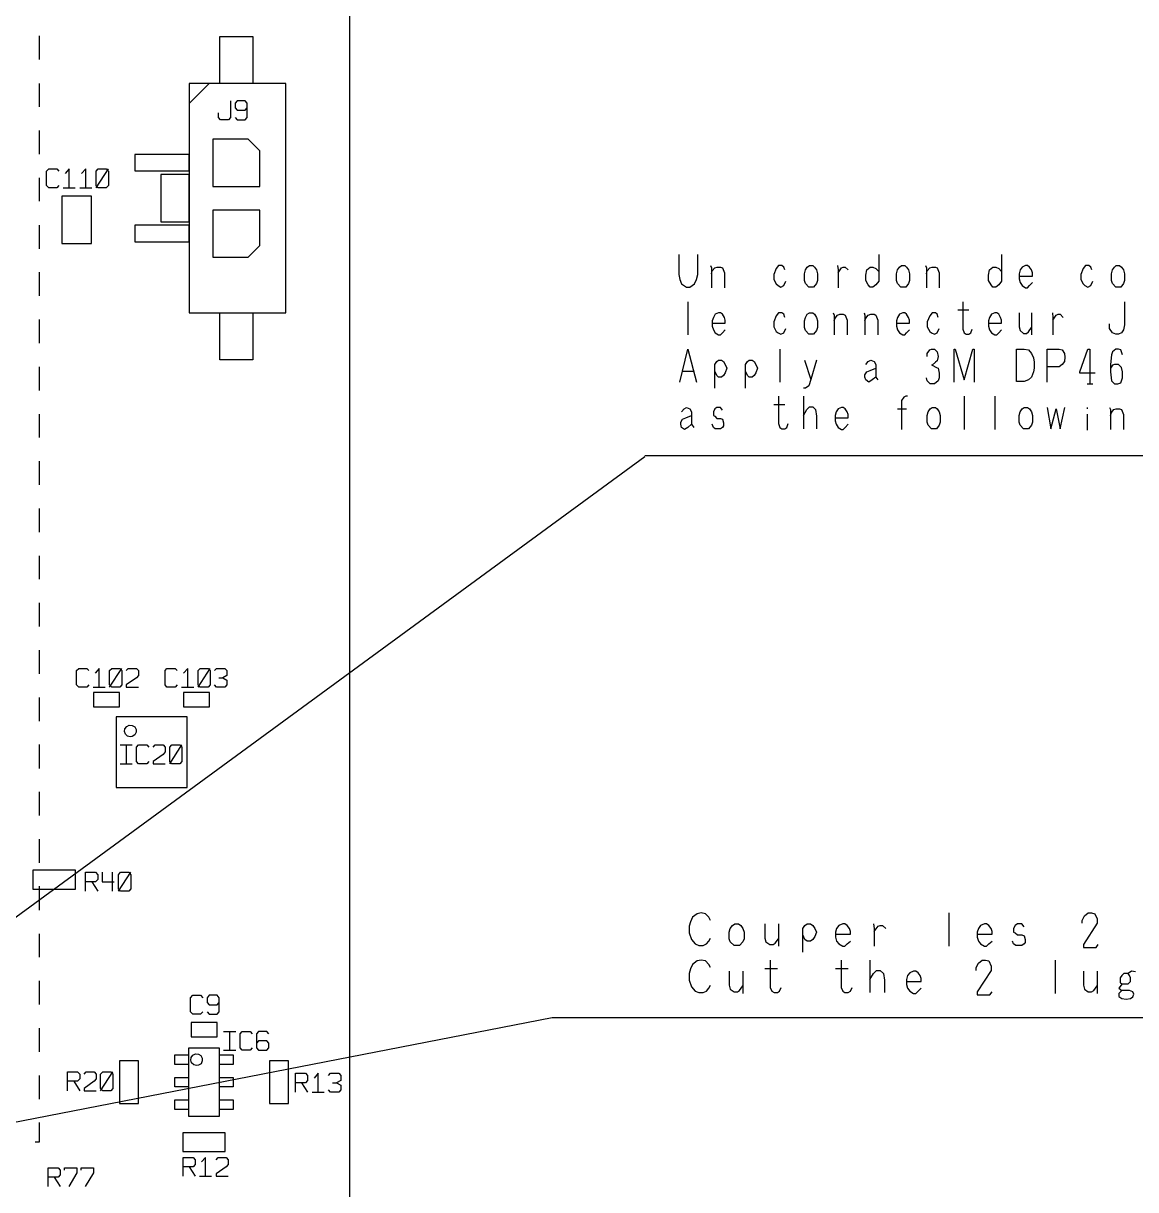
# Model space of a CAD drawing. Extents: x -228 to 961, y -124 to 716.
# Drawn here: x 231.7 to 364.9, y 229.7 to 369.4 of the extents above; entities that cross this region are included whole.
import ezdxf

# ---------------------------------------------------------------- set-up
doc = ezdxf.new("R2010")
doc.units = 0
doc.layers.add('1', color=1, linetype='CONTINUOUS')

msp = doc.modelspace()

# ---------------------------------------------------------------- linework, layer by layer
at = {"layer": '1'}
for p, q in [((270.75, 509.27), (270.75, -2.83)), ((233.55, 367.85), (233.55, 365.02)), ((255.2, 362.15), (255.2, 367.8)), ((255.2, 367.8), (259.15, 367.8)), ((259.15, 367.8), (259.15, 362.15)), ((233.55, 362.17), (233.55, 359.35)), ((263.12, 362.15), (251.52, 362.15)), ((251.52, 362.15), (251.52, 334.7)), ((251.52, 359.75), (253.92, 362.15)), ((259.15, 362.15), (255.2, 362.15)), ((263.12, 334.7), (263.12, 362.15)), ((256.5, 360.08), (256.5, 358.1)), ((257.27, 360.08), (257.02, 359.8)), ((257.02, 359.8), (257.02, 359.23)), ((257.02, 359.23), (257.27, 358.95)), ((258.25, 360.08), (257.27, 360.08)), ((258.47, 359.8), (258.25, 360.08)), ((258.25, 358.95), (258.47, 359.23)), ((258.47, 358.1), (258.47, 359.8)), ((255.05, 358.1), (255.05, 358.65)), ((255.3, 357.8), (255.05, 358.1)), ((256.25, 357.8), (255.3, 357.8)), ((256.5, 358.1), (256.25, 357.8)), ((257.02, 358.1), (257.27, 357.8)), ((257.27, 358.95), (258.25, 358.95)), ((257.27, 357.8), (258.25, 357.8)), ((258.25, 357.8), (258.47, 358.1)), ((233.55, 356.52), (233.55, 353.7)), ((258.6, 355.5), (254.35, 355.5)), ((254.35, 355.5), (254.35, 349.83)), ((260, 354.08), (258.6, 355.5)), ((251.52, 353.65), (245, 353.65)), ((245, 353.65), (245, 351.68)), ((251.52, 351.68), (251.52, 353.65)), ((260, 349.83), (260, 354.08)), ((233.55, 350.87), (233.55, 348.05)), ((234.45, 351.65), (234.7, 351.93)), ((234.45, 349.95), (234.45, 351.65)), ((234.7, 351.93), (235.67, 351.93)), ((235.67, 351.93), (235.9, 351.65)), ((237.15, 351.93), (236.67, 351.38)), ((237.15, 349.68), (237.15, 351.93)), ((239.15, 351.93), (238.65, 351.38)), ((239.15, 349.68), (239.15, 351.93)), ((240.4, 351.65), (240.62, 351.93)), ((240.4, 349.68), (241.85, 351.93)), ((240.4, 349.95), (240.4, 351.65)), ((240.62, 351.93), (241.6, 351.93)), ((241.6, 351.93), (241.85, 351.65)), ((241.85, 351.65), (241.85, 349.95)), ((245, 351.68), (251.52, 351.68)), ((251.52, 351.25), (248.12, 351.25)), ((248.12, 351.25), (248.12, 345.6)), ((251.52, 345.6), (251.52, 351.25)), ((234.7, 349.68), (234.45, 349.95)), ((235.67, 349.68), (234.7, 349.68)), ((235.9, 349.95), (235.67, 349.68)), ((236.42, 349.68), (237.87, 349.68)), ((238.42, 349.68), (239.87, 349.68)), ((240.62, 349.68), (240.4, 349.95)), ((241.6, 349.68), (240.62, 349.68)), ((241.85, 349.95), (241.6, 349.68)), ((254.35, 349.83), (260, 349.83)), ((239.82, 348.68), (236.27, 348.68)), ((236.27, 348.68), (236.27, 343)), ((239.82, 343), (239.82, 348.68)), ((260, 347), (254.35, 347)), ((254.35, 347), (254.35, 341.35)), ((260, 342.75), (260, 347)), ((233.55, 345.2), (233.55, 342.37)), ((251.52, 345.18), (245, 345.18)), ((245, 345.18), (245, 343.18)), ((248.12, 345.6), (251.52, 345.6)), ((251.52, 343.18), (251.52, 345.18)), ((236.27, 343), (239.82, 343)), ((245, 343.18), (251.52, 343.18)), ((258.6, 341.35), (260, 342.75)), ((254.35, 341.35), (258.6, 341.35)), ((310.18, 341.67), (310.18, 339.3)), ((312.48, 339.3), (312.48, 341.67)), ((334.15, 341.67), (334.15, 338.5)), ((348.85, 341.67), (348.85, 338.5)), ((233.55, 339.55), (233.55, 336.72)), ((313.98, 340.35), (314.1, 340.07)), ((314.1, 340.07), (314.1, 337.7)), ((314.1, 339.37), (314.2, 339.72)), ((314.2, 339.72), (314.5, 340.07)), ((314.5, 340.07), (314.78, 340.17)), ((314.78, 340.17), (315.18, 340.17)), ((315.18, 340.17), (315.43, 340.07)), ((315.43, 340.07), (315.65, 339.47)), ((321.85, 340), (321.58, 339.3)), ((322.13, 340.35), (321.85, 340)), ((322.55, 340.35), (322.13, 340.35)), ((322.78, 340.17), (322.55, 340.35)), ((322.88, 339.82), (322.78, 340.17)), ((325.25, 339.37), (325.35, 339.82)), ((325.35, 339.82), (325.58, 340.17)), ((325.58, 340.17), (325.83, 340.35)), ((325.83, 340.35), (326.23, 340.35)), ((326.23, 340.35), (326.45, 340.17)), ((326.45, 340.17), (326.68, 339.82)), ((326.68, 339.82), (326.8, 339.37)), ((329.2, 340.35), (329.28, 339.82)), ((329.28, 339.47), (329.68, 340.07)), ((329.28, 339.82), (329.28, 337.7)), ((329.68, 340.07), (329.9, 340.17)), ((329.9, 340.17), (330.13, 340.17)), ((330.13, 340.17), (330.48, 339.82)), ((332.6, 339.2), (332.7, 339.82)), ((332.7, 339.82), (333.13, 340.17)), ((333.13, 340.17), (333.45, 340.17)), ((333.45, 340.17), (333.8, 340)), ((333.8, 340), (334.15, 339.65)), ((336.28, 339.37), (336.4, 339.82)), ((336.4, 339.82), (336.63, 340.17)), ((336.63, 340.17), (336.85, 340.35)), ((336.85, 340.35), (337.25, 340.35)), ((337.25, 340.35), (337.48, 340.17)), ((337.48, 340.17), (337.7, 339.82)), ((337.7, 339.82), (337.83, 339.37)), ((339.73, 340.35), (339.85, 340.07)), ((339.85, 340.07), (339.85, 337.7)), ((339.85, 339.37), (339.95, 339.72)), ((339.95, 339.72), (340.25, 340.07)), ((340.25, 340.07), (340.53, 340.17)), ((340.53, 340.17), (340.93, 340.17)), ((340.93, 340.17), (341.15, 340.07)), ((341.15, 340.07), (341.4, 339.47)), ((347.3, 339.2), (347.43, 339.82)), ((347.43, 339.82), (347.83, 340.17)), ((347.83, 340.17), (348.18, 340.17)), ((348.18, 340.17), (348.53, 340)), ((348.53, 340), (348.85, 339.65)), ((351.1, 339.82), (350.98, 339.37)), ((351.33, 340.17), (351.1, 339.82)), ((351.73, 340.35), (351.33, 340.17)), ((351.98, 340.35), (351.73, 340.35)), ((352.2, 340.17), (351.98, 340.35)), ((352.43, 339.82), (352.2, 340.17)), ((352.55, 339.47), (352.43, 339.82)), ((358.63, 340), (358.35, 339.3)), ((358.93, 340.35), (358.63, 340)), ((359.33, 340.35), (358.93, 340.35)), ((359.55, 340.17), (359.33, 340.35)), ((359.68, 339.82), (359.55, 340.17)), ((362.03, 339.37), (362.13, 339.82)), ((362.13, 339.82), (362.38, 340.17)), ((362.38, 340.17), (362.6, 340.35)), ((362.6, 340.35), (363, 340.35)), ((363, 340.35), (363.23, 340.17)), ((363.23, 340.17), (363.45, 339.82)), ((363.45, 339.82), (363.58, 339.37)), ((310.18, 339.3), (310.3, 338.67)), ((310.3, 338.67), (310.53, 338.15)), ((310.53, 338.15), (311.1, 337.77)), ((311.5, 337.77), (312.08, 338.15)), ((312.08, 338.15), (312.3, 338.67)), ((312.3, 338.67), (312.48, 339.3)), ((315.65, 339.47), (315.65, 337.7)), ((321.58, 339.3), (321.58, 338.67)), ((321.58, 338.67), (321.85, 338.15)), ((321.85, 338.15), (322.08, 337.95)), ((322.78, 337.95), (323, 338.5)), ((325.25, 338.57), (325.25, 339.37)), ((325.35, 338.22), (325.25, 338.57)), ((325.75, 337.77), (325.35, 338.22)), ((326.68, 338.22), (326.33, 337.77)), ((326.8, 338.57), (326.68, 338.22)), ((326.8, 339.37), (326.8, 338.57)), ((332.6, 338.57), (332.6, 339.2)), ((332.88, 338.05), (332.6, 338.57)), ((334.15, 338.5), (333.8, 338.05)), ((336.28, 338.57), (336.28, 339.37)), ((336.4, 338.22), (336.28, 338.57)), ((336.8, 337.77), (336.4, 338.22)), ((337.7, 338.22), (337.38, 337.77)), ((337.83, 338.57), (337.7, 338.22)), ((337.83, 339.37), (337.83, 338.57)), ((341.4, 339.47), (341.4, 337.7)), ((347.3, 338.57), (347.3, 339.2)), ((347.6, 338.05), (347.3, 338.57)), ((348.85, 338.5), (348.53, 338.05)), ((350.98, 339.37), (350.98, 338.75)), ((350.98, 339.1), (352.55, 339.1)), ((350.98, 338.75), (351.1, 338.32)), ((351.1, 338.32), (351.33, 337.95)), ((352.2, 337.95), (352.55, 338.32)), ((352.55, 339.1), (352.55, 339.47)), ((358.35, 339.3), (358.35, 338.67)), ((358.35, 338.67), (358.63, 338.15)), ((358.63, 338.15), (358.85, 337.95)), ((359.55, 337.95), (359.78, 338.5)), ((362.03, 338.57), (362.03, 339.37)), ((362.13, 338.22), (362.03, 338.57)), ((362.55, 337.77), (362.13, 338.22)), ((363.45, 338.22), (363.13, 337.77)), ((363.58, 338.57), (363.45, 338.22)), ((363.58, 339.37), (363.58, 338.57)), ((311.1, 337.77), (311.5, 337.77)), ((322.08, 337.95), (322.43, 337.77)), ((322.43, 337.77), (322.78, 337.95)), ((326.33, 337.77), (325.75, 337.77)), ((333.13, 337.77), (332.88, 338.05)), ((333.45, 337.77), (333.13, 337.77)), ((333.8, 338.05), (333.45, 337.77)), ((337.38, 337.77), (336.8, 337.77)), ((347.83, 337.77), (347.6, 338.05)), ((348.18, 337.77), (347.83, 337.77)), ((348.53, 338.05), (348.18, 337.77)), ((351.33, 337.95), (351.73, 337.7)), ((351.73, 337.7), (351.98, 337.7)), ((351.98, 337.7), (352.2, 337.95)), ((358.85, 337.95), (359.2, 337.77)), ((359.2, 337.77), (359.55, 337.95)), ((363.13, 337.77), (362.55, 337.77)), ((311.28, 336.02), (311.28, 332.05)), ((344.2, 336.02), (344.2, 332.75)), ((363.58, 336.02), (363.58, 333.27)), ((233.55, 333.9), (233.55, 331.07)), ((251.52, 334.7), (263.12, 334.7)), ((255.2, 329.05), (255.2, 334.7)), ((255.2, 334.7), (259.15, 334.7)), ((259.15, 334.7), (259.15, 329.05)), ((314.33, 334.15), (314.2, 333.72)), ((314.55, 334.52), (314.33, 334.15)), ((314.95, 334.7), (314.55, 334.52)), ((315.18, 334.7), (314.95, 334.7)), ((315.43, 334.52), (315.18, 334.7)), ((315.65, 334.15), (315.43, 334.52)), ((315.75, 333.8), (315.65, 334.15)), ((321.85, 334.32), (321.58, 333.62)), ((322.13, 334.7), (321.85, 334.32)), ((322.55, 334.7), (322.13, 334.7)), ((322.78, 334.52), (322.55, 334.7)), ((322.88, 334.15), (322.78, 334.52)), ((325.25, 333.72), (325.35, 334.15)), ((325.35, 334.15), (325.58, 334.52)), ((325.58, 334.52), (325.83, 334.7)), ((325.83, 334.7), (326.23, 334.7)), ((326.23, 334.7), (326.45, 334.52)), ((326.45, 334.52), (326.68, 334.15)), ((326.68, 334.15), (326.8, 333.72)), ((328.7, 334.7), (328.8, 334.42)), ((328.8, 334.42), (328.8, 332.05)), ((328.8, 333.72), (328.93, 334.07)), ((328.93, 334.07), (329.2, 334.42)), ((329.2, 334.42), (329.5, 334.52)), ((329.5, 334.52), (329.9, 334.52)), ((329.9, 334.52), (330.13, 334.42)), ((330.13, 334.42), (330.35, 333.8)), ((332.38, 334.7), (332.48, 334.42)), ((332.48, 334.42), (332.48, 332.05)), ((332.48, 333.72), (332.6, 334.07)), ((332.6, 334.07), (332.88, 334.42)), ((332.88, 334.42), (333.18, 334.52)), ((333.18, 334.52), (333.58, 334.52)), ((333.58, 334.52), (333.8, 334.42)), ((333.8, 334.42), (334.03, 333.8)), ((336.4, 334.15), (336.28, 333.72)), ((336.63, 334.52), (336.4, 334.15)), ((337.03, 334.7), (336.63, 334.52)), ((337.25, 334.7), (337.03, 334.7)), ((337.48, 334.52), (337.25, 334.7)), ((337.7, 334.15), (337.48, 334.52)), ((337.83, 333.8), (337.7, 334.15)), ((340.25, 334.32), (339.95, 333.62)), ((340.53, 334.7), (340.25, 334.32)), ((340.93, 334.7), (340.53, 334.7)), ((341.15, 334.52), (340.93, 334.7)), ((341.28, 334.15), (341.15, 334.52)), ((343.63, 335.05), (344.95, 335.05)), ((347.43, 334.15), (347.3, 333.72)), ((347.65, 334.52), (347.43, 334.15)), ((348.05, 334.7), (347.65, 334.52)), ((348.28, 334.7), (348.05, 334.7)), ((348.53, 334.52), (348.28, 334.7)), ((348.75, 334.15), (348.53, 334.52)), ((348.85, 333.8), (348.75, 334.15)), ((350.98, 334.7), (350.98, 333)), ((352.43, 334.7), (352.43, 332.05)), ((354.95, 334.7), (355, 334.15)), ((355, 333.8), (355.4, 334.42)), ((355, 334.15), (355, 332.05)), ((355.4, 334.42), (355.65, 334.52)), ((355.65, 334.52), (355.88, 334.52)), ((355.88, 334.52), (356.23, 334.15)), ((314.2, 333.72), (314.2, 333.1)), ((314.2, 333.45), (315.75, 333.45)), ((314.2, 333.1), (314.33, 332.65)), ((314.33, 332.65), (314.55, 332.3)), ((315.43, 332.3), (315.75, 332.65)), ((315.75, 333.45), (315.75, 333.8)), ((321.58, 333.62), (321.58, 333)), ((321.58, 333), (321.85, 332.47)), ((322.78, 332.3), (323, 332.82)), ((325.25, 332.92), (325.25, 333.72)), ((325.35, 332.57), (325.25, 332.92)), ((325.75, 332.12), (325.35, 332.57)), ((326.68, 332.57), (326.33, 332.12)), ((326.8, 332.92), (326.68, 332.57)), ((326.8, 333.72), (326.8, 332.92)), ((330.35, 333.8), (330.35, 332.05)), ((334.03, 333.8), (334.03, 332.05)), ((336.28, 333.72), (336.28, 333.1)), ((336.28, 333.45), (337.83, 333.45)), ((336.28, 333.1), (336.4, 332.65)), ((336.4, 332.65), (336.63, 332.3)), ((337.48, 332.3), (337.83, 332.65)), ((337.83, 333.45), (337.83, 333.8)), ((339.95, 333.62), (339.95, 333)), ((339.95, 333), (340.25, 332.47)), ((341.15, 332.3), (341.4, 332.82)), ((344.2, 332.75), (344.38, 332.3)), ((345.18, 332.3), (345.35, 332.75)), ((347.3, 333.72), (347.3, 333.1)), ((347.3, 333.45), (348.85, 333.45)), ((347.3, 333.1), (347.43, 332.65)), ((347.43, 332.65), (347.65, 332.3)), ((348.53, 332.3), (348.85, 332.65)), ((348.85, 333.45), (348.85, 333.8)), ((350.98, 333), (351.1, 332.57)), ((351.1, 332.57), (351.5, 332.22)), ((352.08, 332.4), (352.43, 332.92)), ((361.8, 332.82), (361.8, 333.37)), ((362.13, 332.3), (361.8, 332.82)), ((363.45, 332.65), (363.23, 332.3)), ((363.58, 333.27), (363.45, 332.65)), ((314.55, 332.3), (314.95, 332.05)), ((314.95, 332.05), (315.18, 332.05)), ((315.18, 332.05), (315.43, 332.3)), ((321.85, 332.47), (322.08, 332.3)), ((322.08, 332.3), (322.43, 332.12)), ((322.43, 332.12), (322.78, 332.3)), ((326.33, 332.12), (325.75, 332.12)), ((336.63, 332.3), (337.03, 332.05)), ((337.03, 332.05), (337.25, 332.05)), ((337.25, 332.05), (337.48, 332.3)), ((340.25, 332.47), (340.48, 332.3)), ((340.48, 332.3), (340.83, 332.12)), ((340.83, 332.12), (341.15, 332.3)), ((344.38, 332.3), (344.6, 332.12)), ((344.6, 332.12), (344.95, 332.12)), ((344.95, 332.12), (345.18, 332.3)), ((347.65, 332.3), (348.05, 332.05)), ((348.05, 332.05), (348.28, 332.05)), ((348.28, 332.05), (348.53, 332.3)), ((351.5, 332.22), (351.85, 332.22)), ((351.85, 332.22), (352.08, 332.4)), ((362.55, 332.12), (362.13, 332.3)), ((362.88, 332.12), (362.55, 332.12)), ((363.23, 332.3), (362.88, 332.12)), ((310.3, 326.37), (311.28, 330.35)), ((311.28, 330.35), (312.3, 326.37)), ((322.3, 330.35), (322.3, 326.37)), ((339.95, 329.82), (340.25, 330.27)), ((339.95, 329.47), (339.95, 329.82)), ((340.25, 330.27), (340.48, 330.35)), ((340.48, 330.35), (340.83, 330.35)), ((340.83, 330.35), (341.15, 330)), ((341.15, 330), (341.28, 329.47)), ((343.18, 326.37), (343.18, 330.35)), ((343.18, 330.35), (343.28, 330.35)), ((343.28, 330.35), (344.38, 326.65)), ((344.38, 326.65), (345.4, 330.35)), ((345.4, 330.35), (345.58, 330.35)), ((345.58, 330.35), (345.58, 326.37)), ((350.65, 326.47), (350.65, 330.35)), ((350.65, 330.35), (351.55, 330.35)), ((351.55, 330.35), (352.08, 330.27)), ((352.08, 330.27), (352.43, 329.82)), ((352.43, 329.82), (352.7, 329.3)), ((354.33, 326.37), (354.33, 330.35)), ((354.33, 330.35), (355.75, 330.35)), ((355.75, 330.35), (356.1, 330.27)), ((356.1, 330.27), (356.4, 329.82)), ((356.4, 329.82), (356.45, 329.37)), ((358.23, 327.62), (359.2, 330.35)), ((359.2, 330.35), (359.43, 330.35)), ((359.43, 330.35), (359.43, 326.2)), ((362.13, 330), (362.03, 329.65)), ((362.55, 330.35), (362.13, 330)), ((362.88, 330.35), (362.55, 330.35)), ((363.13, 330.27), (362.88, 330.35)), ((363.35, 329.65), (363.13, 330.27)), ((259.15, 329.05), (255.2, 329.05)), ((314.5, 328.5), (314.73, 328.85)), ((314.5, 325.67), (314.5, 328.5)), ((314.73, 328.85), (314.95, 329.02)), ((314.95, 329.02), (315.3, 329.02)), ((315.3, 329.02), (315.53, 328.85)), ((315.53, 328.85), (315.75, 328.5)), ((315.75, 328.5), (315.93, 328.05)), ((318.18, 328.5), (318.4, 328.85)), ((318.18, 325.67), (318.18, 328.5)), ((318.4, 328.85), (318.63, 329.02)), ((318.63, 329.02), (318.98, 329.02)), ((318.98, 329.02), (319.2, 328.85)), ((319.2, 328.85), (319.43, 328.5)), ((319.43, 328.5), (319.6, 328.05)), ((325.25, 329.02), (326, 326.72)), ((326.68, 329.02), (326, 326.72)), ((332.6, 328.5), (332.88, 328.85)), ((332.88, 328.85), (333.18, 329.02)), ((333.18, 329.02), (333.58, 328.85)), ((333.58, 328.85), (333.8, 328.5)), ((333.8, 328.5), (333.8, 328.05)), ((340.53, 328.42), (340.48, 328.42)), ((340.93, 328.77), (340.53, 328.42)), ((340.53, 328.42), (341.05, 328.15)), ((341.15, 328.95), (340.93, 328.77)), ((341.28, 329.47), (341.15, 328.95)), ((352.7, 329.3), (352.78, 328.77)), ((352.78, 328.77), (352.78, 328.05)), ((356.1, 328.5), (355.75, 328.22)), ((356.4, 328.85), (356.1, 328.5)), ((356.45, 329.37), (356.4, 328.85)), ((362.03, 329.65), (361.9, 328.5)), ((361.9, 328.5), (361.9, 327.62)), ((362.13, 328.42), (361.9, 328.05)), ((362.38, 328.5), (362.13, 328.42)), ((362.88, 328.5), (362.38, 328.5)), ((363.23, 328.15), (362.88, 328.5)), ((233.55, 328.22), (233.55, 325.4)), ((310.65, 327.7), (311.98, 327.7)), ((314.73, 327.17), (314.5, 327.7)), ((314.95, 327), (314.73, 327.17)), ((315.3, 327), (314.95, 327)), ((315.53, 327.17), (315.3, 327)), ((315.75, 327.52), (315.53, 327.17)), ((315.93, 328.05), (315.75, 327.52)), ((318.4, 327.17), (318.18, 327.7)), ((318.63, 327), (318.4, 327.17)), ((318.98, 327), (318.63, 327)), ((319.2, 327.17), (318.98, 327)), ((319.43, 327.52), (319.2, 327.17)), ((319.6, 328.05), (319.43, 327.52)), ((332.48, 327.27), (332.7, 327.62)), ((332.48, 327), (332.48, 327.27)), ((332.6, 326.65), (332.48, 327)), ((332.7, 327.62), (333.13, 327.8)), ((333.13, 327.8), (333.8, 328.05)), ((333.8, 327), (333.35, 326.65)), ((333.8, 328.05), (333.8, 327)), ((333.8, 327), (334.03, 326.65)), ((339.95, 326.55), (339.85, 326.9)), ((341.05, 328.15), (341.28, 328.05)), ((341.28, 328.05), (341.4, 327.45)), ((341.4, 326.9), (341.28, 326.55)), ((341.4, 327.45), (341.4, 326.9)), ((352.43, 327), (352.08, 326.65)), ((352.7, 327.62), (352.43, 327)), ((352.78, 328.05), (352.7, 327.62)), ((355.75, 328.22), (354.33, 328.22)), ((358.23, 327.45), (358.23, 327.62)), ((360.08, 327.45), (358.23, 327.45)), ((361.9, 327.62), (362.03, 326.55)), ((363.13, 326.3), (363.35, 326.9)), ((363.35, 327.62), (363.23, 328.15)), ((363.35, 326.9), (363.35, 327.62)), ((325.35, 325.67), (325.13, 325.67)), ((325.75, 325.95), (325.35, 325.67)), ((326, 326.72), (325.75, 325.95)), ((332.95, 326.37), (332.6, 326.65)), ((333.35, 326.65), (332.95, 326.37)), ((340.3, 326.2), (339.95, 326.55)), ((340.83, 326.2), (340.3, 326.2)), ((341.28, 326.55), (340.83, 326.2)), ((351.55, 326.47), (350.65, 326.47)), ((352.08, 326.65), (351.55, 326.47)), ((359.1, 326.2), (359.78, 326.2)), ((362.03, 326.55), (362.38, 326.2)), ((362.38, 326.2), (362.78, 326.2)), ((362.78, 326.2), (363.13, 326.3)), ((322.13, 324.7), (322.13, 321.42)), ((325.13, 324.7), (325.13, 320.8)), ((337.13, 324.6), (336.85, 324.17)), ((336.85, 324.17), (336.85, 320.72)), ((337.38, 324.7), (337.13, 324.6)), ((337.6, 324.7), (337.38, 324.7)), ((344.38, 324.7), (344.38, 320.72)), ((348.05, 324.7), (348.05, 320.72)), ((310.53, 322.85), (310.83, 323.2)), ((310.83, 323.2), (311.1, 323.37)), ((311.1, 323.37), (311.5, 323.2)), ((311.5, 323.2), (311.73, 322.85)), ((311.73, 322.85), (311.73, 322.4)), ((314.5, 323.2), (314.33, 322.85)), ((314.33, 322.85), (314.33, 322.4)), ((314.73, 323.37), (314.5, 323.2)), ((315.18, 323.37), (314.73, 323.37)), ((315.43, 323.02), (315.18, 323.37)), ((321.58, 323.72), (322.88, 323.72)), ((325.13, 322.4), (325.53, 323.1)), ((325.53, 323.1), (325.83, 323.45)), ((325.83, 323.45), (326.23, 323.45)), ((326.23, 323.45), (326.55, 323.1)), ((326.55, 323.1), (326.68, 322.32)), ((329.03, 322.85), (328.93, 322.4)), ((329.28, 323.2), (329.03, 322.85)), ((329.68, 323.37), (329.28, 323.2)), ((329.9, 323.37), (329.68, 323.37)), ((330.13, 323.2), (329.9, 323.37)), ((330.35, 322.85), (330.13, 323.2)), ((330.48, 322.5), (330.35, 322.85)), ((336.4, 323.2), (337.48, 323.2)), ((339.95, 322.4), (340.08, 322.85)), ((340.08, 322.85), (340.3, 323.2)), ((340.3, 323.2), (340.53, 323.37)), ((340.53, 323.37), (340.93, 323.37)), ((340.93, 323.37), (341.15, 323.2)), ((341.15, 323.2), (341.4, 322.85)), ((341.4, 322.85), (341.5, 322.4)), ((350.98, 322.4), (351.1, 322.85)), ((351.1, 322.85), (351.33, 323.2)), ((351.33, 323.2), (351.55, 323.37)), ((351.55, 323.37), (351.98, 323.37)), ((351.98, 323.37), (352.2, 323.2)), ((352.2, 323.2), (352.43, 322.85)), ((352.43, 322.85), (352.55, 322.4)), ((354.33, 323.37), (354.78, 320.8)), ((354.78, 320.8), (355.4, 323.2)), ((355.4, 323.2), (355.88, 320.8)), ((355.88, 320.8), (356.45, 323.37)), ((359.1, 323.37), (359.1, 323.2)), ((361.8, 323.37), (361.9, 323.1)), ((361.9, 323.1), (361.9, 320.72)), ((361.9, 322.4), (362.03, 322.75)), ((362.03, 322.75), (362.3, 323.1)), ((362.3, 323.1), (362.6, 323.2)), ((362.6, 323.2), (363, 323.2)), ((363, 323.2), (363.23, 323.1)), ((363.23, 323.1), (363.45, 322.5)), ((233.55, 322.57), (233.55, 319.75)), ((310.43, 321.6), (310.65, 321.95)), ((310.43, 321.35), (310.43, 321.6)), ((310.53, 320.97), (310.43, 321.35)), ((310.65, 321.95), (311.05, 322.12)), ((311.05, 322.12), (311.73, 322.4)), ((311.73, 321.35), (311.28, 320.97)), ((311.73, 322.4), (311.73, 321.35)), ((311.73, 321.35), (311.98, 320.97)), ((314.33, 320.97), (314.2, 321.35)), ((314.33, 322.4), (314.5, 322.32)), ((314.5, 322.32), (314.73, 322.05)), ((314.73, 322.05), (315.18, 322.05)), ((315.18, 322.05), (315.43, 321.95)), ((315.43, 321.95), (315.53, 321.52)), ((315.53, 321.52), (315.53, 321.17)), ((322.13, 321.42), (322.3, 320.97)), ((323.13, 320.97), (323.28, 321.42)), ((326.68, 322.32), (326.68, 320.8)), ((328.93, 322.4), (328.93, 321.77)), ((328.93, 322.12), (330.48, 322.12)), ((328.93, 321.77), (329.03, 321.35)), ((329.03, 321.35), (329.28, 320.97)), ((330.13, 320.97), (330.48, 321.35)), ((330.48, 322.12), (330.48, 322.5)), ((339.95, 321.6), (339.95, 322.4)), ((340.08, 321.25), (339.95, 321.6)), ((341.5, 321.6), (341.4, 321.25)), ((341.5, 322.4), (341.5, 321.6)), ((350.98, 321.6), (350.98, 322.4)), ((351.1, 321.25), (350.98, 321.6)), ((352.55, 321.6), (352.43, 321.25)), ((352.55, 322.4), (352.55, 321.6)), ((359.1, 322.57), (359.1, 320.62)), ((363.45, 322.5), (363.45, 320.72)), ((310.88, 320.72), (310.53, 320.97)), ((311.28, 320.97), (310.88, 320.72)), ((314.55, 320.8), (314.33, 320.97)), ((315.18, 320.8), (314.55, 320.8)), ((315.43, 320.97), (315.18, 320.8)), ((315.53, 321.17), (315.43, 320.97)), ((322.3, 320.97), (322.55, 320.8)), ((322.55, 320.8), (322.88, 320.8)), ((322.88, 320.8), (323.13, 320.97)), ((329.28, 320.97), (329.68, 320.72)), ((329.68, 320.72), (329.9, 320.72)), ((329.9, 320.72), (330.13, 320.97)), ((340.48, 320.8), (340.08, 321.25)), ((341.05, 320.8), (340.48, 320.8)), ((341.4, 321.25), (341.05, 320.8)), ((351.5, 320.8), (351.1, 321.25)), ((352.08, 320.8), (351.5, 320.8)), ((352.43, 321.25), (352.08, 320.8)), ((306.13, 317.45), (198.15, 238.4)), ((306.12, 317.62), (464.6, 317.62)), ((233.55, 316.92), (233.55, 314.1)), ((233.55, 311.25), (233.55, 308.42)), ((233.55, 305.6), (233.55, 302.77)), ((233.55, 299.95), (233.55, 297.1)), ((233.55, 294.27), (233.55, 291.45)), ((238.05, 291.83), (238.3, 292.1)), ((238.3, 292.1), (239.25, 292.1)), ((239.25, 292.1), (239.5, 291.83)), ((240.75, 292.1), (240.27, 291.53)), ((240.75, 289.85), (240.75, 292.1)), ((242, 291.83), (242.25, 292.1)), ((242, 289.85), (243.45, 292.1)), ((242.25, 292.1), (243.22, 292.1)), ((243.22, 292.1), (243.45, 291.83)), ((243.97, 291.83), (244.22, 292.1)), ((244.22, 292.1), (245.2, 292.1)), ((245.2, 292.1), (245.45, 291.83)), ((248.65, 291.83), (248.87, 292.1)), ((248.87, 292.1), (249.85, 292.1)), ((249.85, 292.1), (250.1, 291.83)), ((251.35, 292.1), (250.87, 291.53)), ((251.35, 289.85), (251.35, 292.1)), ((252.6, 291.83), (252.85, 292.1)), ((252.6, 289.85), (254.05, 292.1)), ((252.85, 292.1), (253.82, 292.1)), ((253.82, 292.1), (254.05, 291.83)), ((254.57, 291.83), (254.82, 292.1)), ((254.82, 292.1), (255.8, 292.1)), ((255.8, 292.1), (256.05, 291.83)), ((238.05, 290.13), (238.05, 291.83)), ((242, 290.13), (242, 291.83)), ((243.45, 291.83), (243.45, 290.13)), ((245.2, 290.98), (243.97, 290.13)), ((245.45, 291.25), (245.2, 290.98)), ((245.45, 291.83), (245.45, 291.25)), ((248.65, 290.13), (248.65, 291.83)), ((252.6, 290.13), (252.6, 291.83)), ((254.05, 291.83), (254.05, 290.13)), ((255.07, 290.98), (255.55, 290.98)), ((256.05, 291.25), (255.55, 290.98)), ((255.55, 290.98), (256.05, 290.7)), ((256.05, 291.83), (256.05, 291.25)), ((256.05, 290.7), (256.05, 290.13)), ((238.3, 289.85), (238.05, 290.13)), ((239.25, 289.85), (238.3, 289.85)), ((239.5, 290.13), (239.25, 289.85)), ((240.02, 289.85), (241.47, 289.85)), ((243.2, 289.2), (240.07, 289.2)), ((240.07, 289.2), (240.07, 287.5)), ((242.25, 289.85), (242, 290.13)), ((243.22, 289.85), (242.25, 289.85)), ((243.2, 287.5), (243.2, 289.2)), ((243.45, 290.13), (243.22, 289.85)), ((243.97, 290.13), (243.97, 289.85)), ((243.97, 289.85), (245.45, 289.85)), ((248.87, 289.85), (248.65, 290.13)), ((249.85, 289.85), (248.87, 289.85)), ((250.1, 290.13), (249.85, 289.85)), ((250.62, 289.85), (252.07, 289.85)), ((250.85, 289.2), (250.85, 287.5)), ((253.97, 289.2), (250.85, 289.2)), ((252.85, 289.85), (252.6, 290.13)), ((253.82, 289.85), (252.85, 289.85)), ((254.05, 290.13), (253.82, 289.85)), ((253.97, 287.5), (253.97, 289.2)), ((254.82, 289.85), (254.57, 290.13)), ((255.8, 289.85), (254.82, 289.85)), ((256.05, 290.13), (255.8, 289.85)), ((233.55, 288.62), (233.55, 285.8)), ((240.07, 287.5), (243.2, 287.5)), ((250.85, 287.5), (253.97, 287.5)), ((251.27, 286.3), (242.77, 286.3)), ((242.77, 286.3), (242.77, 277.83)), ((243.82, 284.88), (244.05, 285.15)), ((244.05, 285.15), (244.35, 285.3)), ((244.35, 285.3), (244.7, 285.28)), ((244.7, 285.28), (245, 285.1)), ((245, 285.1), (245.17, 284.8)), ((251.27, 277.83), (251.27, 286.3)), ((243.77, 284.55), (243.82, 284.88)), ((243.9, 284.23), (243.77, 284.55)), ((244.15, 283.98), (243.9, 284.23)), ((244.47, 283.9), (244.15, 283.98)), ((244.72, 283.95), (244.47, 283.9)), ((245, 284.15), (244.72, 283.95)), ((245.17, 284.45), (245, 284.15)), ((245.17, 284.8), (245.17, 284.45)), ((233.55, 282.97), (233.55, 280.12)), ((243.25, 282.95), (244.7, 282.95)), ((243.97, 282.95), (243.97, 280.68)), ((245.22, 282.65), (245.47, 282.95)), ((245.22, 280.95), (245.22, 282.65)), ((245.47, 282.95), (246.45, 282.95)), ((246.45, 282.95), (246.7, 282.65)), ((247.22, 282.65), (247.45, 282.95)), ((247.45, 282.95), (248.42, 282.95)), ((248.42, 282.95), (248.67, 282.65)), ((248.67, 282.65), (248.67, 282.1)), ((249.2, 282.65), (249.45, 282.95)), ((249.2, 280.68), (250.65, 282.95)), ((249.2, 280.95), (249.2, 282.65)), ((249.45, 282.95), (250.4, 282.95)), ((250.4, 282.95), (250.65, 282.65)), ((250.65, 282.65), (250.65, 280.95)), ((245.47, 280.68), (245.22, 280.95)), ((246.7, 280.95), (246.45, 280.68)), ((248.42, 281.8), (247.22, 280.95)), ((247.22, 280.95), (247.22, 280.68)), ((248.67, 282.1), (248.42, 281.8)), ((249.45, 280.68), (249.2, 280.95)), ((250.65, 280.95), (250.4, 280.68)), ((243.25, 280.68), (244.7, 280.68)), ((246.45, 280.68), (245.47, 280.68)), ((247.22, 280.68), (248.67, 280.68)), ((250.4, 280.68), (249.45, 280.68)), ((233.55, 277.3), (233.55, 274.47)), ((242.77, 277.83), (251.27, 277.83)), ((233.55, 271.65), (233.55, 268.82)), ((237.9, 267.93), (232.8, 267.93)), ((232.8, 267.93), (232.8, 265.65)), ((237.9, 265.65), (237.9, 267.93)), ((239.12, 265.4), (239.12, 267.68)), ((239.12, 267.68), (240.32, 267.68)), ((240.32, 267.68), (240.57, 267.38)), ((240.57, 266.83), (240.32, 266.55)), ((240.57, 267.38), (240.57, 266.83)), ((241.1, 267.68), (241.1, 266.55)), ((242.32, 267.68), (242.32, 265.4)), ((243.07, 267.38), (243.32, 267.68)), ((243.07, 265.4), (244.55, 267.68)), ((243.07, 265.7), (243.07, 267.38)), ((243.32, 267.68), (244.3, 267.68)), ((244.3, 267.68), (244.55, 267.38)), ((244.55, 267.38), (244.55, 265.7)), ((232.8, 265.65), (237.9, 265.65)), ((233.55, 266), (233.55, 263.15)), ((240.32, 266.55), (239.12, 266.55)), ((239.85, 266.55), (240.57, 265.4)), ((241.1, 266.55), (242.55, 266.55)), ((243.32, 265.4), (243.07, 265.7)), ((244.55, 265.7), (244.3, 265.4)), ((244.3, 265.4), (243.32, 265.4)), ((312.38, 262.72), (311.85, 262.3)), ((312.85, 262.82), (312.38, 262.72)), ((313.38, 262.72), (312.85, 262.82)), ((313.78, 262.3), (313.38, 262.72)), ((342.55, 262.82), (342.55, 258.85)), ((358.8, 262.47), (359.25, 262.82)), ((359.25, 262.82), (359.65, 262.82)), ((359.65, 262.82), (360.05, 262.72)), ((360.05, 262.72), (360.33, 262.1)), ((311.58, 261.75), (311.45, 261.22)), ((311.85, 262.3), (311.58, 261.75)), ((313.98, 261.92), (313.78, 262.3)), ((316.35, 260.95), (316.63, 261.32)), ((316.63, 261.32), (316.9, 261.5)), ((316.9, 261.5), (317.35, 261.5)), ((317.35, 261.5), (317.63, 261.32)), ((317.63, 261.32), (317.88, 260.95)), ((320.48, 261.5), (320.48, 259.8)), ((322.13, 261.5), (322.13, 258.85)), ((325.05, 260.95), (325.3, 261.32)), ((325.3, 261.32), (325.58, 261.5)), ((325.58, 261.5), (325.98, 261.5)), ((325.98, 261.5), (326.25, 261.32)), ((326.25, 261.32), (326.5, 260.95)), ((329.35, 261.32), (329.1, 260.95)), ((329.83, 261.5), (329.35, 261.32)), ((330.08, 261.5), (329.83, 261.5)), ((330.35, 261.32), (330.08, 261.5)), ((330.63, 260.95), (330.35, 261.32)), ((333.53, 261.5), (333.6, 260.95)), ((334.08, 261.22), (334.33, 261.32)), ((334.33, 261.32), (334.6, 261.32)), ((334.6, 261.32), (335, 260.95)), ((346.33, 261.32), (346.08, 260.95)), ((346.8, 261.5), (346.33, 261.32)), ((347.05, 261.5), (346.8, 261.5)), ((347.33, 261.32), (347.05, 261.5)), ((347.6, 260.95), (347.33, 261.32)), ((350.5, 261.32), (350.3, 260.95)), ((350.78, 261.5), (350.5, 261.32)), ((351.3, 261.5), (350.78, 261.5)), ((351.58, 261.15), (351.3, 261.5)), ((358.53, 261.92), (358.8, 262.47)), ((358.53, 261.57), (358.53, 261.92)), ((360.33, 261.57), (358.68, 259.02)), ((360.33, 262.1), (360.33, 261.57)), ((233.55, 260.32), (233.55, 257.5)), ((311.45, 261.22), (311.45, 260.42)), ((311.45, 260.42), (311.73, 259.62)), ((316.23, 260.52), (316.35, 260.95)), ((316.23, 259.72), (316.23, 260.52)), ((317.88, 260.95), (318.03, 260.52)), ((318.03, 260.52), (318.03, 259.72)), ((325.05, 258.12), (325.05, 260.95)), ((325.3, 259.62), (325.05, 260.17)), ((326.5, 260), (326.25, 259.62)), ((326.5, 260.95), (326.7, 260.52)), ((326.7, 260.52), (326.5, 260)), ((329.1, 260.95), (328.95, 260.52)), ((328.95, 260.52), (328.95, 259.9)), ((328.95, 260.25), (330.75, 260.25)), ((328.95, 259.9), (329.1, 259.45)), ((330.75, 260.6), (330.63, 260.95)), ((330.75, 260.25), (330.75, 260.6)), ((333.6, 260.6), (334.08, 261.22)), ((333.6, 260.95), (333.6, 258.85)), ((346.08, 260.95), (345.93, 260.52)), ((345.93, 260.52), (345.93, 259.9)), ((345.93, 260.25), (347.73, 260.25)), ((345.93, 259.9), (346.08, 259.45)), ((347.73, 260.6), (347.6, 260.95)), ((347.73, 260.25), (347.73, 260.6)), ((350.3, 260.95), (350.3, 260.52)), ((350.3, 260.52), (350.5, 260.42)), ((350.5, 260.42), (350.78, 260.17)), ((350.78, 260.17), (351.3, 260.17)), ((351.3, 260.17), (351.58, 260.07)), ((351.58, 260.07), (351.7, 259.62)), ((311.73, 259.62), (312.13, 259.1)), ((312.13, 259.1), (312.58, 258.92)), ((312.58, 258.92), (313.1, 258.92)), ((313.1, 258.92), (313.5, 259.1)), ((313.5, 259.1), (313.78, 259.45)), ((313.78, 259.45), (313.98, 259.8)), ((316.35, 259.37), (316.23, 259.72)), ((316.83, 258.92), (316.35, 259.37)), ((317.48, 258.92), (316.83, 258.92)), ((317.88, 259.37), (317.48, 258.92)), ((318.03, 259.72), (317.88, 259.37)), ((320.48, 259.8), (320.6, 259.37)), ((320.6, 259.37), (321.08, 259.02)), ((321.08, 259.02), (321.48, 259.02)), ((321.48, 259.02), (321.73, 259.2)), ((321.73, 259.2), (322.13, 259.72)), ((325.58, 259.45), (325.3, 259.62)), ((325.98, 259.45), (325.58, 259.45)), ((326.25, 259.62), (325.98, 259.45)), ((329.1, 259.45), (329.35, 259.1)), ((329.35, 259.1), (329.83, 258.85)), ((329.83, 258.85), (330.08, 258.85)), ((330.08, 258.85), (330.35, 259.1)), ((330.35, 259.1), (330.75, 259.45)), ((346.08, 259.45), (346.33, 259.1)), ((346.33, 259.1), (346.8, 258.85)), ((346.8, 258.85), (347.05, 258.85)), ((347.05, 258.85), (347.33, 259.1)), ((347.33, 259.1), (347.73, 259.45)), ((350.3, 259.1), (350.18, 259.45)), ((350.58, 258.92), (350.3, 259.1)), ((351.3, 258.92), (350.58, 258.92)), ((351.58, 259.1), (351.3, 258.92)), ((351.7, 259.27), (351.58, 259.1)), ((351.7, 259.62), (351.7, 259.27)), ((358.68, 259.02), (358.68, 258.67)), ((358.68, 258.67), (360.2, 258.67)), ((360.2, 258.67), (360.45, 259.02)), ((312.38, 257.07), (311.85, 256.62)), ((312.85, 257.15), (312.38, 257.07)), ((313.38, 257.07), (312.85, 257.15)), ((313.78, 256.62), (313.38, 257.07)), ((321.13, 257.15), (321.13, 253.9)), ((329.63, 257.15), (329.63, 253.9)), ((333.08, 257.15), (333.08, 253.27)), ((346.08, 256.8), (346.53, 257.15)), ((346.53, 257.15), (346.93, 257.15)), ((346.93, 257.15), (347.33, 257.07)), ((347.33, 257.07), (347.6, 256.45)), ((355.28, 257.15), (355.28, 253.17)), ((311.58, 256.1), (311.45, 255.57)), ((311.85, 256.62), (311.58, 256.1)), ((313.98, 256.27), (313.78, 256.62)), ((316.23, 255.82), (316.23, 254.15)), ((317.88, 255.82), (317.88, 253.17)), ((320.48, 256.17), (322, 256.17)), ((328.95, 256.17), (330.48, 256.17)), ((333.53, 255.57), (333.88, 255.92)), ((333.88, 255.92), (334.33, 255.92)), ((334.33, 255.92), (334.73, 255.57)), ((338.3, 255.82), (337.85, 255.65)), ((338.58, 255.82), (338.3, 255.82)), ((338.85, 255.65), (338.58, 255.82)), ((345.8, 256.27), (346.08, 256.8)), ((345.8, 255.92), (345.8, 256.27)), ((347.6, 255.92), (345.93, 253.35)), ((347.6, 256.45), (347.6, 255.92)), ((358.68, 255.82), (358.68, 254.15)), ((360.33, 255.82), (360.33, 253.17)), ((364.43, 255.82), (364.03, 255.57)), ((364.9, 255.75), (364.43, 255.82)), ((233.55, 254.67), (233.55, 251.85)), ((311.45, 255.57), (311.45, 254.77)), ((311.45, 254.77), (311.73, 253.97)), ((333.08, 254.85), (333.53, 255.57)), ((334.73, 255.57), (334.85, 254.77)), ((334.85, 254.77), (334.85, 253.27)), ((337.58, 255.3), (337.45, 254.85)), ((337.45, 254.85), (337.45, 254.25)), ((337.45, 254.6), (339.23, 254.6)), ((337.85, 255.65), (337.58, 255.3)), ((339.1, 255.3), (338.85, 255.65)), ((339.23, 254.95), (339.1, 255.3)), ((339.23, 254.6), (339.23, 254.95)), ((363.3, 254.32), (362.9, 253.8)), ((363.25, 255.3), (363.05, 255.05)), ((363.05, 255.05), (363.05, 254.42)), ((363.05, 254.42), (363.3, 254.32)), ((363.5, 255.57), (363.25, 255.3)), ((363.3, 254.32), (364.03, 254.32)), ((364.03, 255.57), (363.5, 255.57)), ((364.18, 255.3), (364.03, 255.57)), ((364.03, 254.32), (364.3, 254.6)), ((364.3, 255.05), (364.18, 255.3)), ((364.3, 254.6), (364.3, 255.05)), ((251.7, 252.65), (251.95, 252.95)), ((251.95, 252.95), (252.9, 252.95)), ((252.9, 252.95), (253.15, 252.65)), ((253.92, 252.95), (253.67, 252.65)), ((254.9, 252.95), (253.92, 252.95)), ((255.12, 252.65), (254.9, 252.95)), ((311.73, 253.97), (312.13, 253.45)), ((312.13, 253.45), (312.58, 253.27)), ((312.58, 253.27), (313.1, 253.27)), ((313.1, 253.27), (313.5, 253.45)), ((313.5, 253.45), (313.78, 253.8)), ((313.78, 253.8), (313.98, 254.15)), ((316.23, 254.15), (316.35, 253.7)), ((316.35, 253.7), (316.83, 253.35)), ((316.83, 253.35), (317.23, 253.35)), ((317.23, 253.35), (317.48, 253.52)), ((317.48, 253.52), (317.88, 254.07)), ((321.13, 253.9), (321.33, 253.45)), ((321.33, 253.45), (321.6, 253.27)), ((321.6, 253.27), (322, 253.27)), ((322, 253.27), (322.25, 253.45)), ((322.25, 253.45), (322.45, 253.9)), ((329.63, 253.9), (329.83, 253.45)), ((329.83, 253.45), (330.08, 253.27)), ((330.08, 253.27), (330.48, 253.27)), ((330.48, 253.27), (330.75, 253.45)), ((330.75, 253.45), (330.95, 253.9)), ((337.45, 254.25), (337.58, 253.8)), ((337.58, 253.8), (337.85, 253.45)), ((337.85, 253.45), (338.3, 253.17)), ((338.3, 253.17), (338.58, 253.17)), ((338.58, 253.17), (338.85, 253.45)), ((338.85, 253.45), (339.23, 253.8)), ((345.93, 253.35), (345.93, 253)), ((345.93, 253), (347.45, 253)), ((347.45, 253), (347.73, 253.35)), ((358.68, 254.15), (358.8, 253.7)), ((358.8, 253.7), (359.25, 253.35)), ((359.25, 253.35), (359.65, 253.35)), ((359.65, 253.35), (359.93, 253.52)), ((359.93, 253.52), (360.33, 254.07)), ((362.9, 253.8), (363.25, 253.52)), ((363.25, 253.52), (362.9, 253.17)), ((362.9, 253.17), (362.9, 252.82)), ((364.18, 253.52), (363.25, 253.52)), ((364.58, 253.35), (364.18, 253.52)), ((364.7, 253.1), (364.58, 253.35)), ((364.58, 252.75), (364.7, 253.1)), ((251.7, 250.95), (251.7, 252.65)), ((253.67, 252.65), (253.67, 252.1)), ((253.67, 252.1), (253.92, 251.8)), ((253.92, 251.8), (254.9, 251.8)), ((254.9, 251.8), (255.12, 252.1)), ((255.12, 250.95), (255.12, 252.65)), ((362.9, 252.82), (363.25, 252.55)), ((363.25, 252.55), (363.78, 252.47)), ((363.78, 252.47), (364.3, 252.55)), ((364.3, 252.55), (364.58, 252.75)), ((208.55, 233.45), (295, 250.27)), ((251.95, 250.68), (251.7, 250.95)), ((252.9, 250.68), (251.95, 250.68)), ((253.15, 250.95), (252.9, 250.68)), ((253.67, 250.95), (253.92, 250.68)), ((253.92, 250.68), (254.9, 250.68)), ((254.9, 250.68), (255.12, 250.95)), ((295, 250.27), (419, 250.27)), ((233.55, 249.02), (233.55, 246.17)), ((251.75, 249.68), (251.75, 247.98)), ((254.87, 249.68), (251.75, 249.68)), ((254.87, 247.98), (254.87, 249.68)), ((251.75, 247.98), (254.87, 247.98)), ((255.65, 248.63), (257.1, 248.63)), ((256.37, 248.63), (256.37, 246.38)), ((257.62, 248.35), (257.87, 248.63)), ((257.62, 246.65), (257.62, 248.35)), ((257.87, 248.63), (258.85, 248.63)), ((258.85, 248.63), (259.07, 248.35)), ((259.85, 248.63), (259.6, 248.35)), ((259.6, 248.35), (259.6, 246.65)), ((259.85, 247.5), (259.6, 247.2)), ((260.82, 248.63), (259.85, 248.63)), ((260.82, 247.5), (259.85, 247.5)), ((261.07, 248.35), (260.82, 248.63)), ((261.07, 247.2), (260.82, 247.5)), ((255.17, 246.63), (251.45, 246.63)), ((251.45, 246.63), (251.45, 238.45)), ((251.97, 245.78), (252.3, 245.93)), ((252.3, 245.93), (252.65, 245.9)), ((252.65, 245.9), (252.92, 245.73)), ((255.17, 238.45), (255.17, 246.63)), ((255.65, 246.38), (257.1, 246.38)), ((257.87, 246.38), (257.62, 246.65)), ((258.85, 246.38), (257.87, 246.38)), ((259.07, 246.65), (258.85, 246.38)), ((259.6, 246.65), (259.85, 246.38)), ((259.85, 246.38), (260.82, 246.38)), ((260.82, 246.38), (261.07, 246.65)), ((261.07, 246.65), (261.07, 247.2)), ((243.2, 245.08), (243.2, 240)), ((245.47, 245.08), (243.2, 245.08)), ((245.47, 240), (245.47, 245.08)), ((249.8, 244.65), (249.8, 245.8)), ((249.8, 245.8), (251.45, 245.8)), ((251.45, 244.65), (249.8, 244.65)), ((251.72, 245.18), (251.77, 245.5)), ((251.82, 244.85), (251.72, 245.18)), ((251.77, 245.5), (251.97, 245.78)), ((252.07, 244.6), (251.82, 244.85)), ((252.42, 244.53), (252.07, 244.6)), ((252.65, 244.58), (252.42, 244.53)), ((252.95, 244.75), (252.65, 244.58)), ((252.92, 245.73), (253.1, 245.43)), ((253.1, 245.08), (252.95, 244.75)), ((253.1, 245.43), (253.1, 245.08)), ((255.17, 245.8), (256.82, 245.8)), ((256.82, 244.65), (255.17, 244.65)), ((256.82, 245.8), (256.82, 244.65)), ((263.42, 245.08), (261.17, 245.08)), ((261.17, 245.08), (261.17, 240)), ((263.42, 240), (263.42, 245.08)), ((233.55, 243.35), (233.55, 240.52)), ((236.97, 241.5), (236.97, 243.78)), ((236.97, 243.78), (238.17, 243.78)), ((238.17, 243.78), (238.42, 243.5)), ((238.42, 243.5), (238.42, 242.93)), ((238.95, 243.5), (239.2, 243.78)), ((239.2, 243.78), (240.15, 243.78)), ((240.15, 243.78), (240.4, 243.5)), ((240.4, 243.5), (240.4, 242.93)), ((240.92, 243.5), (241.17, 243.78)), ((240.92, 241.5), (242.37, 243.78)), ((240.92, 241.8), (240.92, 243.5)), ((241.17, 243.78), (242.15, 243.78)), ((242.15, 243.78), (242.37, 243.5)), ((242.37, 243.5), (242.37, 241.8)), ((249.8, 241.98), (249.8, 243.1)), ((249.8, 243.1), (251.45, 243.1)), ((255.17, 243.1), (256.82, 243.1)), ((256.82, 243.1), (256.82, 241.98)), ((264.27, 241.33), (264.27, 243.6)), ((264.27, 243.6), (265.47, 243.6)), ((265.47, 243.6), (265.72, 243.33)), ((265.72, 243.33), (265.72, 242.75)), ((266.97, 243.6), (266.5, 243.03)), ((266.97, 241.33), (266.97, 243.6)), ((268.22, 243.33), (268.47, 243.6)), ((268.47, 243.6), (269.45, 243.6)), ((269.45, 243.6), (269.7, 243.33)), ((269.7, 243.33), (269.7, 242.75)), ((238.17, 242.65), (236.97, 242.65)), ((237.7, 242.65), (238.42, 241.5)), ((238.42, 242.93), (238.17, 242.65)), ((240.15, 242.65), (238.95, 241.8)), ((238.95, 241.8), (238.95, 241.5)), ((240.4, 242.93), (240.15, 242.65)), ((241.17, 241.5), (240.92, 241.8)), ((242.37, 241.8), (242.15, 241.5)), ((251.45, 241.98), (249.8, 241.98)), ((256.82, 241.98), (255.17, 241.98)), ((265.47, 242.48), (264.27, 242.48)), ((265, 242.48), (265.72, 241.33)), ((265.72, 242.75), (265.47, 242.48)), ((268.72, 242.48), (269.2, 242.48)), ((269.7, 242.75), (269.2, 242.48)), ((269.2, 242.48), (269.7, 242.18)), ((269.7, 242.18), (269.7, 241.63)), ((238.95, 241.5), (240.4, 241.5)), ((242.15, 241.5), (241.17, 241.5)), ((249.8, 239.28), (249.8, 240.43)), ((249.8, 240.43), (251.45, 240.43)), ((255.17, 240.43), (256.82, 240.43)), ((256.82, 240.43), (256.82, 239.28)), ((266.25, 241.33), (267.7, 241.33)), ((268.47, 241.33), (268.22, 241.63)), ((269.45, 241.33), (268.47, 241.33)), ((269.7, 241.63), (269.45, 241.33)), ((243.2, 240), (245.47, 240)), ((251.45, 239.28), (249.8, 239.28)), ((256.82, 239.28), (255.17, 239.28)), ((261.17, 240), (263.42, 240)), ((233.55, 237.7), (233.55, 235.35)), ((251.45, 238.45), (255.17, 238.45)), ((255.85, 236.48), (250.77, 236.48)), ((250.77, 236.48), (250.77, 234.23)), ((255.85, 234.23), (255.85, 236.48)), ((233.55, 235.35), (233.08, 235.35)), ((250.77, 234.23), (255.85, 234.23)), ((250.8, 231.28), (250.8, 233.53)), ((250.8, 233.53), (252.02, 233.53)), ((252.02, 233.53), (252.25, 233.25)), ((253.5, 233.53), (253.02, 232.98)), ((253.5, 231.28), (253.5, 233.53)), ((254.75, 233.25), (255, 233.53)), ((255, 233.53), (255.97, 233.53)), ((255.97, 233.53), (256.22, 233.25)), ((234.62, 230.03), (234.62, 232.28)), ((234.62, 232.28), (235.85, 232.28)), ((235.85, 232.28), (236.07, 232)), ((236.07, 232), (236.07, 231.43)), ((236.6, 232), (236.6, 232.28)), ((236.6, 232.28), (238.07, 232.28)), ((238.07, 232.28), (238.07, 231.7)), ((238.6, 232), (238.6, 232.28)), ((238.6, 232.28), (240.05, 232.28)), ((240.05, 232.28), (240.05, 231.7)), ((252.02, 232.4), (250.8, 232.4)), ((251.52, 232.4), (252.25, 231.28)), ((252.25, 232.68), (252.02, 232.4)), ((252.25, 233.25), (252.25, 232.68)), ((255.97, 232.4), (254.75, 231.55)), ((256.22, 232.68), (255.97, 232.4)), ((256.22, 233.25), (256.22, 232.68)), ((235.85, 231.15), (234.62, 231.15)), ((235.35, 231.15), (236.07, 230.03)), ((236.07, 231.43), (235.85, 231.15)), ((238.07, 231.7), (237.1, 230.03)), ((240.05, 231.7), (239.07, 230.03)), ((252.77, 231.28), (254.22, 231.28)), ((254.75, 231.55), (254.75, 231.28)), ((254.75, 231.28), (256.22, 231.28))]:
    msp.add_line(p, q, dxfattribs=at)

doc.saveas('drawing.dxf')
